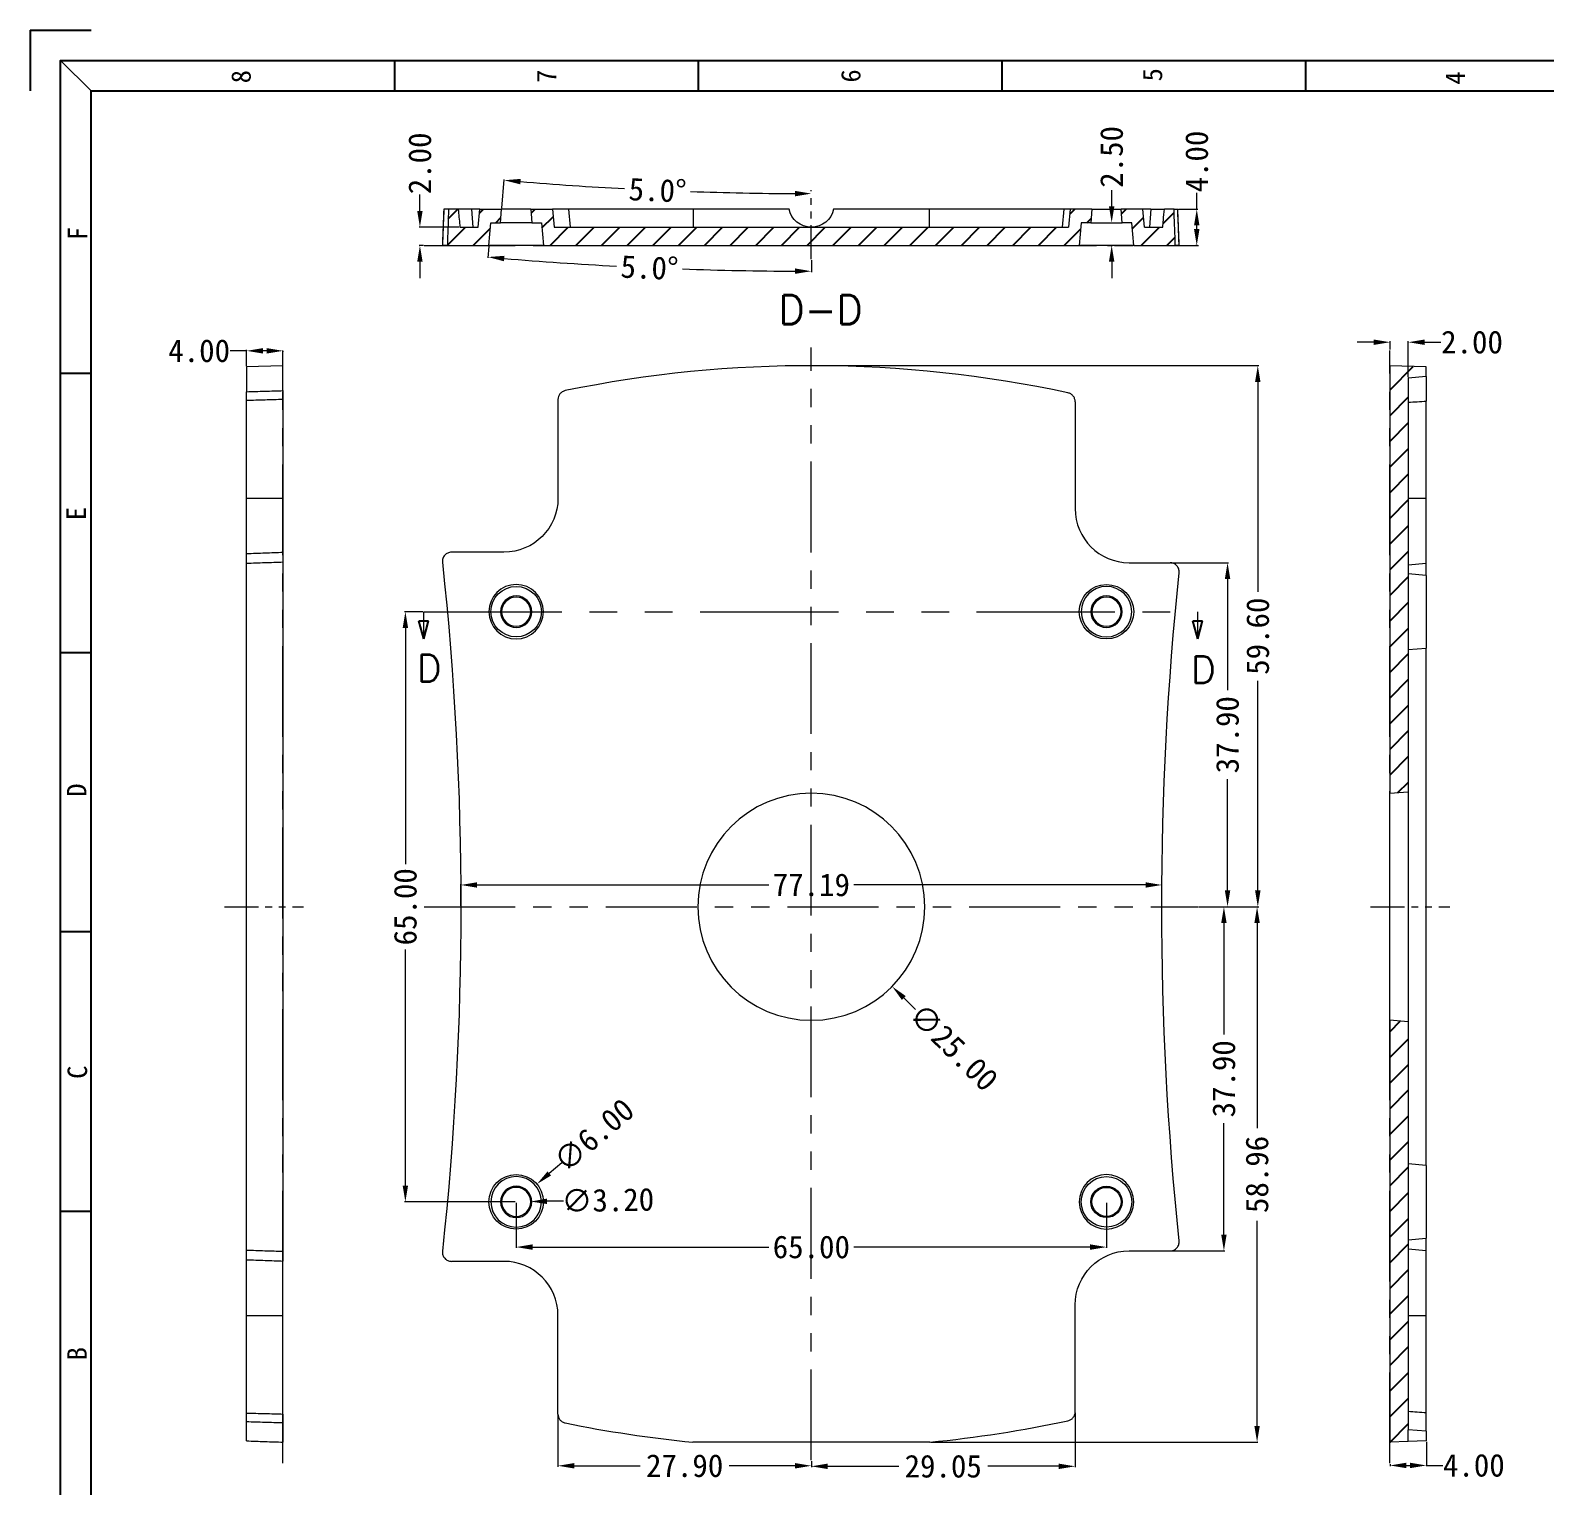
# Model space of a CAD drawing. Extents: x -40 to 272, y -118 to 614.
# Drawn here: x -39.8 to 127, y -8.2 to 152.1 of the extents above; entities that cross this region are included whole.
import ezdxf
from ezdxf.enums import TextEntityAlignment as Align

# ---------------------------------------------------------------- set-up
doc = ezdxf.new("R2010")
doc.units = 0
doc.header["$MEASUREMENT"] = 0
doc.linetypes.add('PHANTOM', pattern=[2.5, 1.25, -0.25, 0.25, -0.25, 0.25, -0.25])
for name, color, linetype in [('30', 7, 'Continuous'), ('50', 7, 'Continuous'), ('TOP', 7, 'Continuous')]:
    doc.layers.add(name, color=color, linetype=linetype)
doc.layers.add('moldbase', color=7, linetype='Continuous', lineweight=20)
doc.styles.add('blockfont', font='simplex.shx', dxfattribs={"bigfont": 'bigfont'})
doc.styles.add('宋体', font='SimSun.ttf', dxfattribs={"width": 0.7})
doc.dimstyles.new('3', dxfattribs={"dimtxt": 2.5, "dimasz": 1.8, "dimexe": 0.1, "dimexo": 0.1, "dimgap": 0.1, "dimtad": 0, "dimzin": 0, "dimdsep": 46, "dimtxsty": 'Standard', "dimcen": 0, "dimclrd": 4, "dimclre": 4, "dimclrt": 3, "dimadec": 1, "dimazin": 0, "dimtfac": 1, "dimtofl": 0, "dimtmove": 0, "dimatfit": 3, "dimfxl": 0.18, "dimtolj": 1, "dimtzin": 0, "dimlwd": 9, "dimlwe": 9, "dimarcsym": 0})

# ---------------------------------------------------------------- blocks, each defined once
blk = doc.blocks.new('HATCH5')
at = {"color": 200, "linetype": 'Continuous'}
for p, q in [((199.67, 248), (202.23, 250.56)), ((199.67, 245.17), (201.67, 247.17)), ((199.67, 242.34), (201.67, 244.34)), ((199.67, 239.51), (201.67, 241.51)), ((199.67, 236.69), (201.67, 238.69)), ((199.67, 233.86), (201.67, 235.86)), ((199.67, 231.03), (201.67, 233.03)), ((199.67, 228.21), (201.67, 230.2)), ((199.67, 225.38), (201.67, 227.38)), ((199.67, 222.55), (201.67, 224.55)), ((199.67, 219.73), (201.67, 221.72)), ((199.67, 216.9), (201.67, 218.9)), ((199.67, 214.07), (201.67, 216.07)), ((199.67, 211.24), (201.67, 213.24)), ((199.67, 208.42), (201.67, 210.42)), ((199.67, 205.59), (201.67, 207.59)), ((200.53, 203.63), (201.67, 204.76)), ((199.67, 177.32), (200.8, 178.45)), ((199.67, 174.49), (201.67, 176.49)), ((199.67, 171.67), (201.67, 173.66)), ((199.67, 168.84), (201.67, 170.84)), ((199.67, 166.01), (201.67, 168.01)), ((199.67, 163.19), (201.67, 165.18)), ((199.67, 160.36), (201.67, 162.36)), ((199.67, 157.53), (201.67, 159.53)), ((199.67, 154.7), (201.67, 156.7)), ((199.67, 151.88), (201.67, 153.88)), ((199.67, 149.05), (201.67, 151.05)), ((199.67, 146.22), (201.67, 148.22)), ((199.67, 143.4), (201.67, 145.39)), ((199.67, 140.57), (201.67, 142.57)), ((199.67, 137.74), (201.67, 139.74)), ((199.67, 134.92), (201.67, 136.91)), ((199.67, 132.09), (201.67, 134.09))]:
    blk.add_line(p, q, dxfattribs=at)
blk = doc.blocks.new('HATCH7')
at = {"color": 200, "linetype": 'Continuous'}
for p, q in [((90.39, 283.15), (91.46, 284.22)), ((93.83, 283.75), (94.29, 284.22)), ((99.51, 283.77), (99.95, 284.22)), ((158.82, 283.66), (159.38, 284.22)), ((164.52, 283.69), (165.04, 284.22)), ((169.1, 282.62), (170.32, 283.84)), ((90.29, 280.22), (92.29, 282.22)), ((93.12, 280.22), (95.04, 282.13)), ((95.62, 282.72), (96.19, 283.28)), ((100.7, 282.14), (101.94, 283.38)), ((101.61, 280.22), (103.61, 282.22)), ((104.44, 280.22), (106.44, 282.22)), ((107.27, 280.22), (109.27, 282.22)), ((110.1, 280.22), (112.1, 282.22)), ((112.93, 280.22), (114.93, 282.22)), ((115.76, 280.22), (117.76, 282.22)), ((118.59, 280.22), (120.59, 282.22)), ((121.42, 280.22), (123.42, 282.22)), ((124.25, 280.22), (126.25, 282.22)), ((127.08, 280.22), (129.08, 282.22)), ((129.91, 280.22), (131.91, 282.22)), ((132.74, 280.22), (134.74, 282.22)), ((135.57, 280.22), (137.57, 282.22)), ((138.4, 280.22), (140.4, 282.22)), ((141.23, 280.22), (143.23, 282.22)), ((144.06, 280.22), (146.06, 282.22)), ((146.89, 280.22), (148.89, 282.22)), ((149.72, 280.22), (151.72, 282.22)), ((152.55, 280.22), (154.55, 282.22)), ((155.38, 280.22), (157.38, 282.22)), ((158.21, 280.22), (160.03, 282.04)), ((160.71, 282.72), (161.18, 283.19)), ((165.71, 282.06), (166.95, 283.3)), ((166.7, 280.22), (168.7, 282.22)), ((169.53, 280.22), (170.42, 281.11))]:
    blk.add_line(p, q, dxfattribs=at)
blk = doc.blocks.new('ASSORTED_DRAFT7')
at = {"color": 13}
for p, q in [((172.92, 220.55, 172.92), (172.39, 222.55)), ((172.39, 222.55), (173.46, 222.55)), ((172.92, 220.55, 172.92), (173.46, 222.55))]:
    blk.add_line(p, q, dxfattribs=at)
blk = doc.blocks.new('ASSORTED_DRAFT8')
at = {"color": 13}
for p, q in [((87.69, 220.55, 87.69), (87.16, 222.55)), ((87.16, 222.55), (88.23, 222.55)), ((87.69, 220.55, 87.69), (88.23, 222.55))]:
    blk.add_line(p, q, dxfattribs=at)
blk = doc.blocks.new('7')
at = {"color": 8}
for q in [(2015.95, 533.19), (2005.95, 523.19)]:
    blk.add_line((2005.95, 533.19), q, dxfattribs=at)
for p, q in [((2065.95, 528.19), (2065.95, 523.19)), ((2115.95, 528.19), (2115.95, 523.19)), ((2165.95, 528.19), (2165.95, 523.19)), ((2215.95, 528.19), (2215.95, 523.19)), ((2010.95, 476.69), (2015.95, 476.69)), ((2010.95, 430.69), (2015.95, 430.69)), ((2015.95, 384.69), (2010.95, 384.69)), ((2010.95, 338.69), (2015.95, 338.69))]:
    blk.add_line(p, q)
for points in [[(2420.95, 241.19), (2010.95, 241.19), (2010.95, 528.19), (2420.95, 528.19)], [(2415.95, 246.19), (2015.95, 246.19), (2015.95, 523.19), (2415.95, 523.19)]]:
    blk.add_lwpolyline(points, close=True)
at = {"layer": 'moldbase'}
blk.add_line((2015.95, 523.19), (2010.95, 528.19), dxfattribs=at)
at = {"style": '宋体'}
for s, p in [('8', (2040.68, 525.55)), ('7', (2090.98, 525.61)), ('6', (2141.1, 525.67)), ('5', (2190.78, 525.86)), ('4', (2240.62, 525.31)), ('F', (2013.73, 499.72)), ('E', (2013.51, 453.59)), ('D', (2013.59, 408.03)), ('C', (2013.7, 361.55)), ('B', (2013.65, 315.18))]:
    blk.add_text(s, height=3.2, rotation=90, dxfattribs=at).set_placement(p, align=Align.MIDDLE)
blk = doc.blocks.new('*D50')
at = {"color": 4, "linetype": 'Continuous', "lineweight": 9}
for p, q in [((13.72, 22.93), (13.72, 17.95)), ((78.72, 22.93), (78.72, 17.95)), ((15.52, 18.05), (41.54, 18.05)), ((76.92, 18.05), (50.9, 18.05))]:
    blk.add_line(p, q, dxfattribs=at)
for points in [[(15.52, 18.35), (15.52, 17.75), (13.72, 18.05)], [(76.92, 18.35), (76.92, 17.75), (78.72, 18.05)]]:
    blk.add_solid(points, dxfattribs=at)
at = {"layer": 'Defpoints', "color": 0, "linetype": 'Continuous', "lineweight": 9}
for p in [(13.72, 23.03), (78.72, 23.03), (78.72, 18.05)]:
    blk.add_point(p, dxfattribs=at)
at = {"color": 3, "linetype": 'Continuous', "lineweight": 9, "insert": (46.22, 18.05), "char_height": 2.5, "attachment_point": 5}
blk.add_mtext('\\A1;65.00', dxfattribs=at)
blk = doc.blocks.new('*D51')
at = {"color": 4, "linetype": 'Continuous', "lineweight": 9}
for p, q in [((7.62, 55.63), (7.62, 58.03)), ((9.42, 57.93), (41.54, 57.93)), ((83.02, 57.93), (50.9, 57.93)), ((84.82, 55.63), (84.82, 58.03))]:
    blk.add_line(p, q, dxfattribs=at)
for points in [[(9.42, 58.23), (9.42, 57.63), (7.62, 57.93)], [(83.02, 58.23), (83.02, 57.63), (84.82, 57.93)]]:
    blk.add_solid(points, dxfattribs=at)
at = {"layer": 'Defpoints', "color": 0, "linetype": 'Continuous', "lineweight": 9}
for p in [(84.82, 57.93), (7.62, 55.53), (84.82, 55.53)]:
    blk.add_point(p, dxfattribs=at)
at = {"color": 3, "linetype": 'Continuous', "lineweight": 9, "insert": (46.22, 57.93), "char_height": 2.5, "attachment_point": 5}
blk.add_mtext('\\A1;77.19', dxfattribs=at)
blk = doc.blocks.new('*D52')
at = {"color": 4, "linetype": 'Continuous', "lineweight": 9}
for p, q in [((3.44, 88.03), (1.42, 88.03)), ((1.52, 86.23), (1.52, 60.21)), ((1.52, 24.83), (1.52, 50.84)), ((13.62, 23.03), (1.42, 23.03))]:
    blk.add_line(p, q, dxfattribs=at)
for points in [[(1.22, 86.23), (1.82, 86.23), (1.52, 88.03)], [(1.22, 24.83), (1.82, 24.83), (1.52, 23.03)]]:
    blk.add_solid(points, dxfattribs=at)
at = {"layer": 'Defpoints', "color": 0, "linetype": 'Continuous', "lineweight": 9}
for p in [(3.54, 88.03), (1.52, 23.03), (13.72, 23.03)]:
    blk.add_point(p, dxfattribs=at)
at = {"color": 3, "linetype": 'Continuous', "lineweight": 9, "insert": (1.52, 55.53), "char_height": 2.5, "attachment_point": 5, "rotation": 90}
blk.add_mtext('\\A1;65.00', dxfattribs=at)
blk = doc.blocks.new('*D53')
at = {"color": 4, "linetype": 'Continuous', "lineweight": 9}
for p, q in [((46.32, 115.13), (95.48, 115.13)), ((95.38, 113.33), (95.38, 90.22)), ((95.38, 57.33), (95.38, 80.43)), ((88.93, 55.53), (95.48, 55.53))]:
    blk.add_line(p, q, dxfattribs=at)
for points in [[(95.08, 113.33), (95.68, 113.33), (95.38, 115.13)], [(95.08, 57.33), (95.68, 57.33), (95.38, 55.53)]]:
    blk.add_solid(points, dxfattribs=at)
at = {"layer": 'Defpoints', "color": 0, "linetype": 'Continuous', "lineweight": 9}
for p in [(46.22, 115.13), (88.83, 55.53), (95.38, 55.53)]:
    blk.add_point(p, dxfattribs=at)
at = {"color": 3, "linetype": 'Continuous', "lineweight": 9, "insert": (95.38, 85.33), "char_height": 2.5, "attachment_point": 5, "rotation": 90}
blk.add_mtext('\\A1;59.60', dxfattribs=at)
blk = doc.blocks.new('*D54')
at = {"color": 4, "linetype": 'Continuous', "lineweight": 9}
for p, q in [((88.93, 55.53), (95.4, 55.53)), ((95.3, 53.73), (95.3, 31.15)), ((95.3, -1.64), (95.3, 20.95)), ((59.37, -3.44), (95.4, -3.44))]:
    blk.add_line(p, q, dxfattribs=at)
for points in [[(95, 53.73), (95.6, 53.73), (95.3, 55.53)], [(95, -1.64), (95.6, -1.64), (95.3, -3.44)]]:
    blk.add_solid(points, dxfattribs=at)
at = {"layer": 'Defpoints', "color": 0, "linetype": 'Continuous', "lineweight": 9}
for p in [(88.83, 55.53), (59.27, -3.44), (95.3, -3.44)]:
    blk.add_point(p, dxfattribs=at)
at = {"color": 3, "linetype": 'Continuous', "lineweight": 9, "insert": (95.3, 26.05), "char_height": 2.5, "attachment_point": 5, "rotation": 90}
blk.add_mtext('\\A1;58.96', dxfattribs=at)
blk = doc.blocks.new('*D55')
at = {"color": 4, "linetype": 'Continuous', "lineweight": 9}
for p, q in [((18.32, -0.44), (18.32, -6.14)), ((20.12, -6.04), (27.38, -6.04)), ((44.42, -6.04), (37.16, -6.04)), ((46.22, -5.54), (46.22, -6.14))]:
    blk.add_line(p, q, dxfattribs=at)
for points in [[(20.12, -5.74), (20.12, -6.34), (18.32, -6.04)], [(44.42, -5.74), (44.42, -6.34), (46.22, -6.04)]]:
    blk.add_solid(points, dxfattribs=at)
at = {"layer": 'Defpoints', "color": 0, "linetype": 'Continuous', "lineweight": 9}
for p in [(18.32, -0.34), (46.22, -5.44), (46.22, -6.04)]:
    blk.add_point(p, dxfattribs=at)
at = {"color": 3, "linetype": 'Continuous', "lineweight": 9, "insert": (32.27, -6.04), "char_height": 2.5, "attachment_point": 5}
blk.add_mtext('\\A1;27.90', dxfattribs=at)
blk = doc.blocks.new('*D56')
at = {"color": 4, "linetype": 'Continuous', "lineweight": 9}
for p, q in [((75.27, -0.2), (75.27, -6.2)), ((46.22, -5.54), (46.22, -6.2)), ((48.02, -6.1), (55.85, -6.1)), ((73.47, -6.1), (65.64, -6.1))]:
    blk.add_line(p, q, dxfattribs=at)
for points in [[(48.02, -5.8), (48.02, -6.4), (46.22, -6.1)], [(73.47, -5.8), (73.47, -6.4), (75.27, -6.1)]]:
    blk.add_solid(points, dxfattribs=at)
at = {"layer": 'Defpoints', "color": 0, "linetype": 'Continuous', "lineweight": 9}
for p in [(75.27, -0.1), (46.22, -5.44), (75.27, -6.1)]:
    blk.add_point(p, dxfattribs=at)
at = {"color": 3, "linetype": 'Continuous', "lineweight": 9, "insert": (60.74, -6.1), "char_height": 2.5, "attachment_point": 5}
blk.add_mtext('\\A1;29.05', dxfattribs=at)
blk = doc.blocks.new('*D57')
at = {"color": 4, "linetype": 'Continuous', "lineweight": 9}
blk.add_line((57.68, 44.22), (56.4, 45.49), dxfattribs=at)
blk.add_solid([(56.61, 45.7), (56.19, 45.27), (55.12, 46.75)], dxfattribs=at)
at = {"layer": 'Defpoints', "color": 0, "linetype": 'Continuous', "lineweight": 9}
for p in [(37.32, 64.3), (55.12, 46.75)]:
    blk.add_point(p, dxfattribs=at)
at = {"color": 3, "linetype": 'Continuous', "lineweight": 9, "insert": (61.91, 40.06), "char_height": 2.5, "attachment_point": 5, "rotation": 315.4076}
blk.add_mtext('\\A1;∅25.00', dxfattribs=at)
blk = doc.blocks.new('*D58')
at = {"color": 4, "linetype": 'Continuous', "lineweight": 9}
for p, q in [((88.93, 55.53), (91.75, 55.53)), ((91.65, 53.73), (91.65, 41.47)), ((91.65, 19.43), (91.65, 31.69)), ((85.82, 17.63), (91.75, 17.63))]:
    blk.add_line(p, q, dxfattribs=at)
for points in [[(91.35, 53.73), (91.95, 53.73), (91.65, 55.53)], [(91.35, 19.43), (91.95, 19.43), (91.65, 17.63)]]:
    blk.add_solid(points, dxfattribs=at)
at = {"layer": 'Defpoints', "color": 0, "linetype": 'Continuous', "lineweight": 9}
for p in [(88.83, 55.53), (85.72, 17.63), (91.65, 17.63)]:
    blk.add_point(p, dxfattribs=at)
at = {"color": 3, "linetype": 'Continuous', "lineweight": 9, "insert": (91.65, 36.58), "char_height": 2.5, "attachment_point": 5, "rotation": 90}
blk.add_mtext('\\A1;37.90', dxfattribs=at)
blk = doc.blocks.new('*D59')
at = {"color": 4, "linetype": 'Continuous', "lineweight": 9}
for p, q in [((85.82, 93.43), (92.15, 93.43)), ((92.05, 91.63), (92.05, 79.37)), ((92.05, 57.33), (92.05, 69.59)), ((88.93, 55.53), (92.15, 55.53))]:
    blk.add_line(p, q, dxfattribs=at)
for points in [[(91.75, 91.63), (92.35, 91.63), (92.05, 93.43)], [(91.75, 57.33), (92.35, 57.33), (92.05, 55.53)]]:
    blk.add_solid(points, dxfattribs=at)
at = {"layer": 'Defpoints', "color": 0, "linetype": 'Continuous', "lineweight": 9}
for p in [(85.72, 93.43), (92.05, 93.43), (88.83, 55.53)]:
    blk.add_point(p, dxfattribs=at)
at = {"color": 3, "linetype": 'Continuous', "lineweight": 9, "insert": (92.05, 74.48), "char_height": 2.5, "attachment_point": 5, "rotation": 90}
blk.add_mtext('\\A1;37.90', dxfattribs=at)
blk = doc.blocks.new('*D60')
at = {"color": 4, "linetype": 'Continuous', "lineweight": 9}
blk.add_line((18.73, 27.32), (17.36, 26.15), dxfattribs=at)
blk.add_solid([(17.17, 26.38), (17.56, 25.93), (16, 24.98)], dxfattribs=at)
at = {"layer": 'Defpoints', "color": 0, "linetype": 'Continuous', "lineweight": 9}
for p in [(16, 24.98), (11.44, 21.08)]:
    blk.add_point(p, dxfattribs=at)
at = {"color": 3, "linetype": 'Continuous', "lineweight": 9, "insert": (22.28, 30.37), "char_height": 2.5, "attachment_point": 5, "rotation": 40.6165}
blk.add_mtext('\\A1;∅6.00', dxfattribs=at)
blk = doc.blocks.new('*D61')
at = {"color": 4, "linetype": 'Continuous', "lineweight": 9}
blk.add_line((18.92, 23.12), (17.12, 23.09), dxfattribs=at)
blk.add_solid([(17.11, 23.39), (17.12, 22.79), (15.32, 23.06)], dxfattribs=at)
at = {"layer": 'Defpoints', "color": 0, "linetype": 'Continuous', "lineweight": 9}
for p in [(12.12, 23), (15.32, 23.06)]:
    blk.add_point(p, dxfattribs=at)
at = {"color": 3, "linetype": 'Continuous', "lineweight": 9, "insert": (23.81, 23.21), "char_height": 2.5, "attachment_point": 5, "rotation": 1.0581}
blk.add_mtext('\\A1;∅3.20', dxfattribs=at)
blk = doc.blocks.new('*D71')
at = {"color": 4, "linetype": 'Continuous', "lineweight": 9}
for p, q in [((-15.96, 116.76), (-17.76, 116.76)), ((-15.96, 115.09), (-15.96, 116.86)), ((-13.76, 116.76), (-14.16, 116.76)), ((-11.96, 116.71), (-11.96, 116.66))]:
    blk.add_line(p, q, dxfattribs=at)
for points in [[(-14.16, 117.06), (-14.16, 116.46), (-15.96, 116.76)], [(-13.76, 117.06), (-13.76, 116.46), (-11.96, 116.76)]]:
    blk.add_solid(points, dxfattribs=at)
at = {"layer": 'Defpoints', "color": 0, "linetype": 'Continuous', "lineweight": 9}
for p in [(-15.96, 116.76), (-11.96, 116.81), (-15.96, 114.99)]:
    blk.add_point(p, dxfattribs=at)
at = {"color": 3, "linetype": 'Continuous', "lineweight": 9, "insert": (-21.19, 116.76), "char_height": 2.5, "attachment_point": 5}
blk.add_mtext('\\A1;4.00', dxfattribs=at)
blk = doc.blocks.new('*D75')
at = {"color": 4, "linetype": 'Continuous', "lineweight": 9}
for p, q in [((3.12, 132.17), (3.12, 133.97)), ((7.42, 130.37), (3.02, 130.37)), ((3.5, 128.37), (3.02, 128.37)), ((3.12, 126.57), (3.12, 124.77))]:
    blk.add_line(p, q, dxfattribs=at)
for points in [[(2.82, 132.17), (3.42, 132.17), (3.12, 130.37)], [(2.82, 126.57), (3.42, 126.57), (3.12, 128.37)]]:
    blk.add_solid(points, dxfattribs=at)
at = {"layer": 'Defpoints', "color": 0, "linetype": 'Continuous', "lineweight": 9}
for p in [(3.12, 130.37), (7.52, 130.37), (3.6, 128.37)]:
    blk.add_point(p, dxfattribs=at)
at = {"color": 3, "linetype": 'Continuous', "lineweight": 9, "insert": (3.12, 137.41), "char_height": 2.5, "attachment_point": 5, "rotation": 90}
blk.add_mtext('\\A1;2.00', dxfattribs=at)
blk = doc.blocks.new('*D76')
at = {"color": 4, "linetype": 'Continuous', "lineweight": 9}
for p, q in [((79.29, 132.67), (79.29, 134.47)), ((78.82, 130.87), (79.39, 130.87)), ((78.82, 128.37), (79.39, 128.37)), ((79.29, 126.57), (79.29, 124.77))]:
    blk.add_line(p, q, dxfattribs=at)
for points in [[(78.99, 132.67), (79.59, 132.67), (79.29, 130.87)], [(78.99, 126.57), (79.59, 126.57), (79.29, 128.37)]]:
    blk.add_solid(points, dxfattribs=at)
at = {"layer": 'Defpoints', "color": 0, "linetype": 'Continuous', "lineweight": 9}
for p in [(78.72, 130.87), (79.29, 130.87), (78.72, 128.37)]:
    blk.add_point(p, dxfattribs=at)
at = {"color": 3, "linetype": 'Continuous', "lineweight": 9, "insert": (79.29, 138.12), "char_height": 2.5, "attachment_point": 5, "rotation": 90}
blk.add_mtext('\\A1;2.50', dxfattribs=at)
blk = doc.blocks.new('*D77')
at = {"color": 4, "linetype": 'Continuous', "lineweight": 9}
for p, q in [((88.66, 132.37), (88.66, 134.17)), ((86.66, 132.37), (88.76, 132.37)), ((88.66, 130.17), (88.66, 130.57)), ((88.73, 128.37), (88.56, 128.37))]:
    blk.add_line(p, q, dxfattribs=at)
for points in [[(88.36, 130.57), (88.96, 130.57), (88.66, 132.37)], [(88.36, 130.17), (88.96, 130.17), (88.66, 128.37)]]:
    blk.add_solid(points, dxfattribs=at)
at = {"layer": 'Defpoints', "color": 0, "linetype": 'Continuous', "lineweight": 9}
for p in [(86.56, 132.37), (88.66, 132.37), (88.83, 128.37)]:
    blk.add_point(p, dxfattribs=at)
at = {"color": 3, "linetype": 'Continuous', "lineweight": 9, "insert": (88.66, 137.61), "char_height": 2.5, "attachment_point": 5, "rotation": 90}
blk.add_mtext('\\A1;4.00', dxfattribs=at)
blk = doc.blocks.new('*D78')
at = {"color": 4, "linetype": 'Continuous', "lineweight": 9}
for p, q in [((10.71, 128.27), (10.6, 126.99)), ((46.22, 126.74), (46.22, 125.43))]:
    blk.add_line(p, q, dxfattribs=at)
for start, end in [(265.2524, 266.9894), (268.0106, 269.7476)]:
    blk.add_arc((46.22, 534.14), 408.61, start, end, dxfattribs=at)
for points in [[(12.37, 126.63), (12.43, 127.23), (10.61, 127.09)], [(44.42, 125.84), (44.42, 125.24), (46.22, 125.53)]]:
    blk.add_solid(points, dxfattribs=at)
at = {"layer": 'Defpoints', "color": 0, "linetype": 'Continuous', "lineweight": 9}
for p in [(46.22, 134.45), (10.94, 130.87), (10.72, 128.37), (46.22, 126.84), (22.46, 126.22)]:
    blk.add_point(p, dxfattribs=at)
at = {"color": 3, "linetype": 'Continuous', "lineweight": 9, "insert": (28.4, 125.92), "char_height": 2.5, "attachment_point": 5, "rotation": 357.5}
blk.add_mtext('\\A1;5.0°', dxfattribs=at)
blk = doc.blocks.new('*D79')
at = {"color": 4, "linetype": 'Continuous', "lineweight": 9}
blk.add_line((12.13, 132.47), (12.41, 135.65), dxfattribs=at)
for start, end in [(265.2658, 266.9623), (268.0377, 269.7342)]:
    blk.add_arc((46.22, 522.14), 388.06, start, end, dxfattribs=at)
for points in [[(14.17, 135.1), (14.22, 135.7), (12.4, 135.55)], [(44.42, 134.38), (44.42, 133.78), (46.22, 134.08)]]:
    blk.add_solid(points, dxfattribs=at)
at = {"layer": 'Defpoints', "color": 0, "linetype": 'Continuous', "lineweight": 9}
for p in [(23.66, 134.73), (46.22, 134.45), (12.12, 132.37), (11.99, 130.87), (46.22, 126.84)]:
    blk.add_point(p, dxfattribs=at)
at = {"color": 3, "linetype": 'Continuous', "lineweight": 9, "insert": (29.29, 134.45), "char_height": 2.5, "attachment_point": 5, "rotation": 357.5}
blk.add_mtext('\\A1;5.0°', dxfattribs=at)
blk = doc.blocks.new('*D80')
at = {"color": 4, "linetype": 'Continuous', "lineweight": 9}
for p, q in [((108.14, 117.71), (106.34, 117.71)), ((109.94, 116.91), (109.94, 117.81)), ((111.94, 113.85), (111.94, 117.81)), ((113.74, 117.71), (115.54, 117.71))]:
    blk.add_line(p, q, dxfattribs=at)
for points in [[(108.14, 118.01), (108.14, 117.41), (109.94, 117.71)], [(113.74, 118.01), (113.74, 117.41), (111.94, 117.71)]]:
    blk.add_solid(points, dxfattribs=at)
at = {"layer": 'Defpoints', "color": 0, "linetype": 'Continuous', "lineweight": 9}
for p in [(109.94, 116.81), (111.94, 117.71), (111.94, 113.75)]:
    blk.add_point(p, dxfattribs=at)
at = {"color": 3, "linetype": 'Continuous', "lineweight": 9, "insert": (118.97, 117.71), "char_height": 2.5, "attachment_point": 5}
blk.add_mtext('\\A1;2.00', dxfattribs=at)
blk = doc.blocks.new('*D81')
at = {"color": 4, "linetype": 'Continuous', "lineweight": 9}
for p, q in [((113.94, -3.4), (113.94, -6.1)), ((109.94, -5.85), (109.94, -6.1)), ((111.74, -6), (112.14, -6)), ((113.94, -6), (115.74, -6))]:
    blk.add_line(p, q, dxfattribs=at)
for points in [[(111.74, -5.7), (111.74, -6.3), (109.94, -6)], [(112.14, -5.7), (112.14, -6.3), (113.94, -6)]]:
    blk.add_solid(points, dxfattribs=at)
at = {"layer": 'Defpoints', "color": 0, "linetype": 'Continuous', "lineweight": 9}
for p in [(113.94, -3.3), (109.94, -5.75), (113.94, -6)]:
    blk.add_point(p, dxfattribs=at)
at = {"color": 3, "linetype": 'Continuous', "lineweight": 9, "insert": (119.17, -6), "char_height": 2.5, "attachment_point": 5}
blk.add_mtext('\\A1;4.00', dxfattribs=at)

msp = doc.modelspace()

# ---------------------------------------------------------------- linework, layer by layer
at = {"layer": '30', "color": 1, "linetype": 'PHANTOM', "lineweight": 9, "ltscale": 3}
for p, q in [((46.219, 126.842), (46.219, 134.446)), ((-18.413, 55.528), (-9.685, 55.528)), ((107.801, 55.528), (116.53, 55.528))]:
    msp.add_line(p, q, dxfattribs=at)
at = {"layer": '30', "color": 7, "linetype": 'Continuous', "lineweight": 9}
for p, q in [((6.28, 132.374), (5.755, 132.374)), ((7.345, 132.374), (6.28, 132.374)), ((8.822, 132.374), (7.345, 132.374)), ((8.997, 130.374), (8.822, 132.374)), ((9.719, 132.374), (8.822, 132.374)), ((9.544, 130.374), (9.719, 132.374)), ((9.719, 132.374), (12.119, 132.374)), ((11.988, 130.874), (12.119, 132.374)), ((15.319, 132.374), (12.119, 132.374)), ((15.319, 132.374), (15.45, 130.874)), ((15.319, 132.374), (17.719, 132.374)), ((17.719, 132.374), (17.894, 130.374)), ((19.519, 132.374), (17.719, 132.374)), ((19.694, 130.374), (19.519, 132.374)), ((33.23, 132.374), (19.519, 132.374)), ((43.77, 132.374), (33.23, 132.374)), ((59.208, 132.374), (48.669, 132.374)), ((74.069, 132.374), (59.208, 132.374)), ((73.894, 130.374), (74.069, 132.374)), ((74.719, 132.374), (74.069, 132.374)), ((74.719, 132.374), (74.544, 130.374)), ((77.119, 132.374), (74.719, 132.374)), ((77.119, 132.374), (76.988, 130.874)), ((77.119, 132.374), (80.319, 132.374)), ((80.45, 130.874), (80.319, 132.374)), ((82.719, 132.374), (80.319, 132.374)), ((82.894, 130.374), (82.719, 132.374)), ((83.616, 132.374), (82.719, 132.374)), ((83.616, 132.374), (83.441, 130.374)), ((83.616, 132.374), (85.094, 132.374)), ((86.158, 132.374), (85.094, 132.374)), ((86.158, 132.374), (86.563, 132.374)), ((7.52, 130.374), (9.544, 130.374)), ((10.719, 128.374), (10.938, 130.874)), ((10.938, 130.874), (11.988, 130.874)), ((15.45, 130.874), (11.988, 130.874)), ((15.45, 130.874), (16.5, 130.874)), ((16.5, 130.874), (16.719, 128.374)), ((17.894, 130.374), (74.544, 130.374)), ((75.938, 130.874), (75.719, 128.374)), ((76.988, 130.874), (75.938, 130.874)), ((76.988, 130.874), (80.45, 130.874)), ((81.5, 130.874), (80.45, 130.874)), ((81.719, 128.374), (81.5, 130.874)), ((82.894, 130.374), (84.918, 130.374)), ((6.14, 128.374), (5.6, 128.374)), ((6.14, 128.374), (10.719, 128.374)), ((16.719, 128.374), (10.719, 128.374)), ((16.719, 128.374), (75.719, 128.374)), ((81.719, 128.374), (75.719, 128.374)), ((81.719, 128.374), (86.299, 128.374)), ((86.718, 128.374), (86.299, 128.374)), ((-11.958, 115.125), (-15.958, 114.985)), ((-11.958, 112.377), (-11.958, 115.125)), ((113.937, 114.985), (109.937, 115.125)), ((109.937, 115.125), (109.937, 68.028)), ((-15.958, 114.985), (-15.958, 112.263)), ((113.937, 113.925), (111.937, 113.75)), ((111.937, 113.75), (111.937, 68.203)), ((113.937, 113.925), (113.937, 114.985)), ((113.937, 113.925), (113.937, 111.234)), ((-15.958, 100.528), (-15.958, 111.284)), ((-11.958, 111.398), (-11.958, 100.528)), ((18.319, 111.398), (18.319, 100.528)), ((75.269, 111.157), (75.269, 99.378)), ((113.937, 100.528), (113.937, 111.234)), ((-15.958, 100.528), (-11.958, 100.528)), ((-15.958, 94.438), (-15.958, 100.528)), ((-11.958, 100.528), (-11.958, 94.578)), ((111.937, 100.528), (113.937, 100.528)), ((113.937, 93.378), (113.937, 100.528)), ((-11.958, 93.472), (-11.958, 17.584)), ((12.369, 94.578), (6.593, 94.578)), ((81.219, 93.428), (85.724, 93.428)), ((-15.958, 17.723), (-15.958, 93.333)), ((111.937, 93.203), (113.937, 93.378)), ((113.937, 92.028), (111.937, 92.203)), ((113.937, 92.027), (113.937, 93.378)), ((113.937, 92.028), (113.937, 88.028)), ((113.937, 88.028), (113.937, 84.028)), ((111.937, 83.853), (113.937, 84.028)), ((113.937, 27.029), (113.937, 84.027)), ((109.937, 68.028), (111.937, 68.203)), ((109.937, 43.028), (109.937, 68.028)), ((111.937, 68.203), (111.937, 42.853)), ((109.937, 43.028), (109.937, -3.437)), ((111.937, 42.853), (109.937, 43.028)), ((111.937, 42.853), (111.937, -2.062)), ((113.937, 27.028), (111.937, 27.203)), ((113.937, 27.028), (113.937, 19.028)), ((111.937, 18.853), (113.937, 19.028)), ((113.937, 17.678), (113.937, 19.029)), ((81.219, 17.628), (85.724, 17.628)), ((111.937, 17.853), (113.937, 17.678)), ((113.937, 10.528), (113.937, 17.678)), ((-15.958, 10.528), (-15.958, 16.618)), ((-11.958, 10.528), (-11.958, 16.478)), ((12.369, 16.478), (6.593, 16.478)), ((75.269, -0.101), (75.269, 11.678)), ((-15.958, 10.528), (-11.958, 10.528)), ((-15.958, -0.228), (-15.958, 10.528)), ((-11.958, -0.342), (-11.958, 10.528)), ((18.319, -0.342), (18.319, 10.528)), ((111.937, 10.528), (113.937, 10.528)), ((113.937, -0.178), (113.937, 10.528)), ((-15.958, -3.297), (-15.958, -1.207)), ((-11.958, -1.321), (-11.958, -3.437)), ((113.937, -2.237), (113.937, -0.178)), ((111.937, -3.367), (111.937, -2.062)), ((113.937, -2.237), (111.937, -2.062)), ((113.937, -3.297), (111.937, -3.367)), ((113.937, -2.237), (113.937, -3.297)), ((59.267, -3.437), (33.172, -3.437)), ((111.937, -3.367), (109.937, -3.437))]:
    msp.add_line(p, q, dxfattribs=at)
at = {"layer": '30', "color": 1, "linetype": 'PHANTOM', "lineweight": 9, "ltscale": 8}
for p, q in [((3.604, 128.374), (88.835, 128.374)), ((-11.958, -5.753), (-11.958, 116.809)), ((46.219, -5.437), (46.219, 117.125)), ((109.937, -5.753), (109.937, 116.809)), ((3.604, 55.528), (88.835, 55.528))]:
    msp.add_line(p, q, dxfattribs=at)
at = {"layer": '30', "color": 1, "linetype": 'PHANTOM', "lineweight": 9, "ltscale": 12.175845}
msp.add_line((3.543, 88.028), (88.774, 88.028), dxfattribs=at)
at = {"layer": '30', "color": 1, "linetype": 'Continuous', "lineweight": 9}
for p, q in [((3.543, 85.028), (3.543, 88.028)), ((88.774, 85.028), (88.774, 88.028))]:
    msp.add_line(p, q, dxfattribs=at)
at = {"layer": '30', "color": 7, "linetype": 'Continuous', "lineweight": 9, "extrusion": (0, 0, -1)}
for centre, radius in [((-13.719, 88.028), 3), ((-13.719, 88.028), 1.731), ((-13.719, 88.028), 1.6), ((-46.219, 55.528), 12.5), ((-78.719, 23.028), 3)]:
    msp.add_circle(centre, radius, dxfattribs=at)
at = {"layer": '30', "color": 7, "linetype": 'Continuous', "lineweight": 9}
for centre, radius in [((13.719, 88.028), 2.781), ((78.719, 88.028), 3), ((13.719, 23.028), 3), ((78.719, 23.028), 2.781), ((78.719, 23.028), 1.731), ((78.719, 23.028), 1.6)]:
    msp.add_circle(centre, radius, dxfattribs=at)
at = {"layer": '30', "color": 7, "linetype": 'Continuous', "lineweight": 9, "extrusion": (2.75248e-16, 6.08817e-17, -1)}
for centre, radius in [((-78.719, 88.028), 2.781), ((-78.719, 88.028), 1.731), ((-78.719, 88.028), 1.6), ((-13.719, 23.028), 2.781), ((-13.719, 23.028), 1.731), ((-13.719, 23.028), 1.6)]:
    msp.add_circle(centre, radius, dxfattribs=at)
for start, end in [(270, 348.46304), (191.53696, 270)]:
    msp.add_arc((-46.219, 132.874), 2.5, start, end, dxfattribs=at)
at = {"layer": '30', "color": 7, "linetype": 'Continuous', "lineweight": 9}
for centre, radius, start, end in [((46.219, -19.872), 134.997, 77.91652, 101.58108), ((81.219, 99.378), 5.95, 180, 270), ((12.369, 10.528), 5.95, 0, 90), ((46.219, 130.928), 134.997, 258.41892, 264.45369), ((46.219, 130.928), 134.997, 275.54631, 282.08348)]:
    msp.add_arc(centre, radius, start, end, dxfattribs=at)
at = {"layer": '30', "color": 7, "linetype": 'Continuous', "lineweight": 9, "extrusion": (0, 0, -1)}
for centre, radius, start, end in [((-12.369, 100.528), 5.95, 180, 270), ((349.343, 55.528), 356.966, 173.8981, 186.1019), ((-441.782, 55.528), 356.966, 354.08319, 5.91681), ((-81.219, 11.678), 5.95, 0, 90)]:
    msp.add_arc(centre, radius, start, end, dxfattribs=at)
at = {"layer": '30', "color": 7, "linetype": 'Continuous', "lineweight": 9}
for points, degree in [([(5.745, 132.374), (5.589, 128.375)], 1), ([(33.239, 130.374), (33.236, 131.04), (33.233, 131.707), (33.23, 132.374)], 3), ([(59.208, 132.374), (59.205, 131.707), (59.203, 131.04), (59.2, 130.374)], 3), ([(86.728, 128.374), (86.573, 132.375)], 1), ([(111.937, 111.091), (112.604, 111.139), (113.27, 111.186), (113.937, 111.234)], 3), ([(111.937, -0.035), (112.604, -0.082), (113.27, -0.13), (113.937, -0.178)], 3)]:
    msp.add_open_spline(points, degree=degree, dxfattribs=at)
for points, knots in [([(5.755, 132.374), (5.729, 131.708), (5.703, 131.042), (5.678, 130.377), (5.677, 130.361), (5.676, 130.346), (5.676, 130.331), (5.65, 129.678), (5.625, 129.026), (5.6, 128.374)], [0, 0, 0, 0, 0.4993214, 0.4993214, 0.4993214, 0.5108134, 0.5108134, 0.5108134, 1, 1, 1, 1]), ([(6.28, 132.374), (6.239, 131.207), (6.198, 130.04), (6.157, 128.873), (6.151, 128.707), (6.145, 128.54), (6.14, 128.374)], [0, 0, 0, 0, 0.8751476, 0.8751476, 0.8751476, 1, 1, 1, 1]), ([(7.345, 132.374), (7.396, 131.787), (7.448, 131.199), (7.499, 130.612), (7.506, 130.533), (7.513, 130.453), (7.52, 130.374)], [0, 0, 0, 0, 0.8809271, 0.8809271, 0.8809271, 1, 1, 1, 1]), ([(84.918, 130.374), (84.941, 130.631), (84.963, 130.889), (84.986, 131.146), (85.022, 131.556), (85.058, 131.965), (85.094, 132.374)], [0, 0, 0, 0, 0.3863304, 0.3863304, 0.3863304, 1, 1, 1, 1]), ([(86.299, 128.374), (86.293, 128.541), (86.287, 128.709), (86.281, 128.876), (86.24, 130.042), (86.199, 131.208), (86.158, 132.374)], [0, 0, 0, 0, 0.1256451, 0.1256451, 0.1256451, 1, 1, 1, 1]), ([(86.718, 128.374), (86.692, 129.04), (86.666, 129.705), (86.641, 130.371), (86.615, 131.039), (86.589, 131.706), (86.563, 132.374)], [0, 0, 0, 0, 0.4993238, 0.4993238, 0.4993238, 1, 1, 1, 1]), ([(-15.958, 112.263), (-15.292, 112.282), (-14.626, 112.301), (-13.96, 112.32), (-13.952, 112.32), (-13.944, 112.32), (-13.935, 112.32), (-13.276, 112.339), (-12.617, 112.358), (-11.958, 112.377)], [0, 0, 0, 0, 0.4994898, 0.4994898, 0.4994898, 0.5057515, 0.5057515, 0.5057515, 1, 1, 1, 1]), ([(-15.958, 111.284), (-15.958, 111.396), (-15.958, 111.509), (-15.958, 111.615), (-15.958, 111.72), (-15.958, 111.821), (-15.958, 111.908), (-15.958, 111.995), (-15.958, 112.072), (-15.958, 112.131), (-15.958, 112.194), (-15.958, 112.239), (-15.958, 112.263)], [0, 0, 0, 0, 0.2462964, 0.2462964, 0.2462964, 0.4926014, 0.4926014, 0.4926014, 0.7387909, 0.7387909, 0.7387909, 1, 1, 1, 1]), ([(-11.958, 112.377), (-11.958, 112.354), (-11.958, 112.313), (-11.958, 112.255), (-11.958, 112.198), (-11.958, 112.123), (-11.958, 112.037), (-11.958, 111.951), (-11.958, 111.851), (-11.958, 111.747), (-11.958, 111.636), (-11.958, 111.516), (-11.958, 111.398)], [0, 0, 0, 0, 0.2464529, 0.2464529, 0.2464529, 0.4929144, 0.4929144, 0.4929144, 0.7392605, 0.7392605, 0.7392605, 1, 1, 1, 1]), ([(19.118, 112.377), (19.005, 112.354), (18.899, 112.312), (18.703, 112.193), (18.617, 112.118), (18.471, 111.94), (18.415, 111.841), (18.338, 111.624), (18.319, 111.513), (18.319, 111.398)], [0, 0, 0, 0, 0.25, 0.25, 0.5, 0.5, 0.75, 0.75, 1, 1, 1, 1]), ([(75.269, 111.157), (75.269, 111.271), (75.25, 111.382), (75.174, 111.598), (75.119, 111.696), (74.975, 111.874), (74.89, 111.949), (74.695, 112.068), (74.591, 112.11), (74.479, 112.134)], [0, 0, 0, 0, 0.25, 0.25, 0.5, 0.5, 0.75, 0.75, 1, 1, 1, 1]), ([(-11.958, 111.398), (-12.617, 111.379), (-13.276, 111.36), (-13.935, 111.341), (-14.609, 111.322), (-15.284, 111.303), (-15.958, 111.284)], [0, 0, 0, 0, 0.4942485, 0.4942485, 0.4942485, 1, 1, 1, 1]), ([(-15.958, 94.438), (-15.277, 94.462), (-14.596, 94.486), (-13.915, 94.51), (-13.263, 94.533), (-12.61, 94.555), (-11.958, 94.578)], [0, 0, 0, 0, 0.5108134, 0.5108134, 0.5108134, 1, 1, 1, 1]), ([(-15.958, 93.333), (-15.958, 93.444), (-15.958, 93.559), (-15.958, 93.668), (-15.958, 93.777), (-15.958, 93.883), (-15.958, 93.978), (-15.958, 94.072), (-15.958, 94.157), (-15.958, 94.226), (-15.958, 94.295), (-15.958, 94.349), (-15.958, 94.385), (-15.958, 94.42), (-15.958, 94.443), (-15.958, 94.436)], [0, 0, 0, 0, 0.2012981, 0.2012981, 0.2012981, 0.4026081, 0.4026081, 0.4026081, 0.6037519, 0.6037519, 0.6037519, 0.8048002, 0.8048002, 0.8048002, 1, 1, 1, 1]), ([(-11.958, 93.472), (-12.624, 93.449), (-13.29, 93.426), (-13.955, 93.403), (-14.623, 93.38), (-15.291, 93.356), (-15.958, 93.333)], [0, 0, 0, 0, 0.4993214, 0.4993214, 0.4993214, 1, 1, 1, 1]), ([(-11.958, 94.58), (-11.958, 94.576), (-11.958, 94.559), (-11.958, 94.522), (-11.958, 94.485), (-11.958, 94.429), (-11.958, 94.359), (-11.958, 94.289), (-11.958, 94.203), (-11.958, 94.108), (-11.958, 94.014), (-11.958, 93.907), (-11.958, 93.798), (-11.958, 93.692), (-11.958, 93.581), (-11.958, 93.472)], [0, 0, 0, 0, 0.2012453, 0.2012453, 0.2012453, 0.4025024, 0.4025024, 0.4025024, 0.6035932, 0.6035932, 0.6035932, 0.8045884, 0.8045884, 0.8045884, 1, 1, 1, 1]), ([(6.593, 94.578), (6.523, 94.578), (6.454, 94.571), (6.318, 94.542), (6.25, 94.52), (6.123, 94.463), (6.062, 94.428), (5.949, 94.346), (5.897, 94.299), (5.804, 94.195), (5.762, 94.138), (5.692, 94.017), (5.664, 93.953), (5.621, 93.82), (5.607, 93.751), (5.592, 93.612), (5.592, 93.543), (5.6, 93.472)], [0, 0, 0, 0, 0.125, 0.125, 0.25, 0.25, 0.375, 0.375, 0.5, 0.5, 0.625, 0.625, 0.75, 0.75, 0.875, 0.875, 1, 1, 1, 1]), ([(86.718, 92.326), (86.725, 92.396), (86.725, 92.465), (86.71, 92.603), (86.695, 92.673), (86.652, 92.805), (86.624, 92.868), (86.554, 92.989), (86.513, 93.046), (86.42, 93.149), (86.367, 93.197), (86.254, 93.279), (86.194, 93.313), (86.067, 93.37), (85.999, 93.392), (85.863, 93.421), (85.794, 93.428), (85.724, 93.428)], [0, 0, 0, 0, 0.125, 0.125, 0.25, 0.25, 0.375, 0.375, 0.5, 0.5, 0.625, 0.625, 0.75, 0.75, 0.875, 0.875, 1, 1, 1, 1]), ([(85.724, 17.628), (85.794, 17.628), (85.863, 17.635), (85.999, 17.664), (86.067, 17.686), (86.194, 17.743), (86.254, 17.777), (86.367, 17.859), (86.42, 17.907), (86.512, 18.01), (86.554, 18.066), (86.624, 18.188), (86.652, 18.251), (86.695, 18.383), (86.71, 18.453), (86.725, 18.591), (86.725, 18.66), (86.718, 18.73)], [0, 0, 0, 0, 0.125, 0.125, 0.25, 0.25, 0.375, 0.375, 0.5, 0.5, 0.625, 0.625, 0.75, 0.75, 0.875, 0.875, 1, 1, 1, 1]), ([(-15.958, 16.615), (-15.958, 16.62), (-15.958, 16.637), (-15.958, 16.674), (-15.958, 16.711), (-15.958, 16.767), (-15.958, 16.837), (-15.958, 16.907), (-15.958, 16.993), (-15.958, 17.087), (-15.958, 17.182), (-15.958, 17.289), (-15.958, 17.398), (-15.958, 17.504), (-15.958, 17.615), (-15.958, 17.723)], [0, 0, 0, 0, 0.2012981, 0.2012981, 0.2012981, 0.4026081, 0.4026081, 0.4026081, 0.6037519, 0.6037519, 0.6037519, 0.8048002, 0.8048002, 0.8048002, 1, 1, 1, 1]), ([(-15.958, 17.723), (-15.292, 17.7), (-14.627, 17.677), (-13.961, 17.653), (-13.946, 17.653), (-13.93, 17.652), (-13.915, 17.652), (-13.263, 17.629), (-12.61, 17.606), (-11.958, 17.584)], [0, 0, 0, 0, 0.4993214, 0.4993214, 0.4993214, 0.5108134, 0.5108134, 0.5108134, 1, 1, 1, 1]), ([(-11.958, 17.584), (-11.958, 17.472), (-11.958, 17.358), (-11.958, 17.249), (-11.958, 17.14), (-11.958, 17.034), (-11.958, 16.939), (-11.958, 16.845), (-11.958, 16.76), (-11.958, 16.691), (-11.958, 16.622), (-11.958, 16.567), (-11.958, 16.531), (-11.958, 16.496), (-11.958, 16.474), (-11.958, 16.48)], [0, 0, 0, 0, 0.2012453, 0.2012453, 0.2012453, 0.4025024, 0.4025024, 0.4025024, 0.6035932, 0.6035932, 0.6035932, 0.8045884, 0.8045884, 0.8045884, 1, 1, 1, 1]), ([(5.6, 17.584), (5.592, 17.514), (5.592, 17.444), (5.606, 17.306), (5.621, 17.236), (5.664, 17.103), (5.692, 17.04), (5.762, 16.918), (5.804, 16.861), (5.897, 16.758), (5.949, 16.71), (6.062, 16.628), (6.122, 16.593), (6.25, 16.536), (6.317, 16.514), (6.454, 16.485), (6.523, 16.478), (6.593, 16.478)], [0, 0, 0, 0, 0.125, 0.125, 0.25, 0.25, 0.375, 0.375, 0.5, 0.5, 0.625, 0.625, 0.75, 0.75, 0.875, 0.875, 1, 1, 1, 1]), ([(-11.958, 16.478), (-12.61, 16.501), (-13.263, 16.524), (-13.915, 16.546), (-14.596, 16.57), (-15.277, 16.594), (-15.958, 16.618)], [0, 0, 0, 0, 0.4891866, 0.4891866, 0.4891866, 1, 1, 1, 1]), ([(-15.958, -0.228), (-15.284, -0.247), (-14.609, -0.266), (-13.935, -0.285), (-13.276, -0.304), (-12.617, -0.323), (-11.958, -0.342)], [0, 0, 0, 0, 0.5057515, 0.5057515, 0.5057515, 1, 1, 1, 1]), ([(-15.958, -1.207), (-15.958, -1.184), (-15.958, -1.143), (-15.958, -1.085), (-15.958, -1.028), (-15.958, -0.953), (-15.958, -0.867), (-15.958, -0.781), (-15.958, -0.682), (-15.958, -0.577), (-15.958, -0.466), (-15.958, -0.346), (-15.958, -0.228)], [0, 0, 0, 0, 0.2462964, 0.2462964, 0.2462964, 0.4926014, 0.4926014, 0.4926014, 0.7387909, 0.7387909, 0.7387909, 1, 1, 1, 1]), ([(-11.958, -1.321), (-12.624, -1.302), (-13.29, -1.283), (-13.956, -1.264), (-14.623, -1.245), (-15.291, -1.226), (-15.958, -1.207)], [0, 0, 0, 0, 0.4994898, 0.4994898, 0.4994898, 1, 1, 1, 1]), ([(-11.958, -0.342), (-11.958, -0.453), (-11.958, -0.567), (-11.958, -0.672), (-11.958, -0.778), (-11.958, -0.879), (-11.958, -0.966), (-11.958, -1.053), (-11.958, -1.13), (-11.958, -1.189), (-11.958, -1.252), (-11.958, -1.297), (-11.958, -1.321)], [0, 0, 0, 0, 0.2464529, 0.2464529, 0.2464529, 0.4929144, 0.4929144, 0.4929144, 0.7392605, 0.7392605, 0.7392605, 1, 1, 1, 1]), ([(18.319, -0.342), (18.319, -0.457), (18.339, -0.569), (18.416, -0.785), (18.472, -0.885), (18.617, -1.063), (18.703, -1.137), (18.9, -1.256), (19.005, -1.297), (19.118, -1.321)], [0, 0, 0, 0, 0.25, 0.25, 0.5, 0.5, 0.75, 0.75, 1, 1, 1, 1]), ([(74.479, -1.078), (74.591, -1.054), (74.696, -1.012), (74.89, -0.892), (74.975, -0.818), (75.119, -0.64), (75.174, -0.541), (75.25, -0.326), (75.269, -0.215), (75.269, -0.101)], [0, 0, 0, 0, 0.25, 0.25, 0.5, 0.5, 0.75, 0.75, 1, 1, 1, 1]), ([(-15.958, -3.297), (-15.291, -3.321), (-14.624, -3.344), (-13.958, -3.367), (-13.291, -3.39), (-12.625, -3.414), (-11.958, -3.437)], [0, 0, 0, 0, 0.5001509, 0.5001509, 0.5001509, 1, 1, 1, 1])]:
    msp.add_open_spline(points, degree=3, knots=knots, dxfattribs=at)

# ---------------------------------------------------------------- block references
at = {"layer": '30', "color": 200, "linetype": 'Continuous', "lineweight": 9}
for name, p in [('HATCH7', (-84.151, -151.844)), ('HATCH5', (-89.729, -135.525))]:
    msp.add_blockref(name, p, dxfattribs=at)
at = {"layer": '50', "color": 7, "linetype": 'Continuous', "lineweight": 9, "xscale": 0.668608022722708, "yscale": 0.6686080227228217, "zscale": 0.6686080227225696}
msp.add_blockref('7', (-1380.977, -204.429), dxfattribs=at)
at = {"layer": 'TOP', "color": 1, "linetype": 'Continuous', "lineweight": 9}
for name in ['ASSORTED_DRAFT8', 'ASSORTED_DRAFT7']:
    msp.add_blockref(name, (-84.151, -135.525), dxfattribs=at)

# ---------------------------------------------------------------- texts
at = {"layer": 'TOP', "color": 1, "linetype": 'Continuous', "lineweight": 9, "line_spacing_factor": 0.903614, "style": 'blockfont'}
for s, insert, char_height, attachment_point in [('\\W01.000; \\H3.17;D-D\\H3.17;', (46.159, 119.716), 3.175, 8), ('\\W01.000;D', (2.793, 80.3), 3, 7), ('\\W01.000;D', (88.024, 80.147), 3, 7)]:
    msp.add_mtext(s, dxfattribs=dict(at, insert=insert, char_height=char_height, attachment_point=attachment_point))

# ---------------------------------------------------------------- dimensions: what is measured, and where the dimension line sits
at = {"linetype": 'Continuous', "lineweight": 9}
for base, p1, p2, picture, middle in [((3.116, 130.374), (3.604, 128.374), (7.52, 130.374), '*D75', (3.116, 137.407)), ((79.293, 130.874), (78.719, 128.374), (78.719, 130.874), '*D76', (79.293, 138.115)), ((88.664, 132.374), (88.835, 128.374), (86.563, 132.374), '*D77', (88.664, 137.607)), ((92.049, 93.428), (88.835, 55.528), (85.724, 93.428), '*D59', (92.049, 74.478)), ((1.519, 23.028), (3.543, 88.028), (13.719, 23.028), '*D52', (1.519, 55.528)), ((91.654, 17.628), (88.835, 55.528), (85.724, 17.628), '*D58', (91.654, 36.578))]:
    dim = msp.add_linear_dim(base=base, p1=p1, p2=p2, angle=90, dimstyle='3', dxfattribs=at)
    dim.commit()
    dim.dimension.update_dxf_attribs({"geometry": picture, "text_midpoint": middle})
for base, line2, picture, middle in [((23.655, 134.733), ((11.988, 130.874), (12.119, 132.374)), '*D79', (29.292, 134.446)), ((22.461, 126.223), ((10.719, 128.374), (10.938, 130.874)), '*D78', (28.396, 125.921))]:
    dim = msp.add_angular_dim_2l(base=base, line1=((46.219, 126.842), (46.219, 134.446)), line2=line2, dimstyle='3', dxfattribs=at)
    dim.commit()
    dim.dimension.update_dxf_attribs({"geometry": picture, "text_midpoint": middle})
for base, p1, p2, picture, middle in [((-15.958, 116.765), (-11.958, 116.809), (-15.958, 114.985), '*D71', (-21.191, 116.765)), ((111.937, 117.714), (109.937, 116.809), (111.937, 113.75), '*D80', (118.97, 117.714)), ((84.816, 57.93), (7.622, 55.528), (84.816, 55.528), '*D51', (46.219, 57.93)), ((78.719, 18.053), (13.719, 23.028), (78.719, 23.028), '*D50', (46.219, 18.053)), ((46.219, -6.036), (18.319, -0.342), (46.219, -5.437), '*D55', (32.269, -6.036)), ((75.269, -6.097), (46.219, -5.437), (75.269, -0.101), '*D56', (60.744, -6.097)), ((113.937, -6), (109.937, -5.753), (113.937, -3.297), '*D81', (119.17, -6))]:
    dim = msp.add_linear_dim(base=base, p1=p1, p2=p2, dimstyle='3', dxfattribs=at)
    dim.commit()
    dim.dimension.update_dxf_attribs({"geometry": picture, "text_midpoint": middle})
for base, p1, p2, picture, middle in [((95.382, 55.528), (46.219, 115.125), (88.835, 55.528), '*D53', (95.382, 85.327)), ((95.29919, -3.43691), (88.83461, 55.52807), (59.26666, -3.43691), '*D54', (95.29919, 26.04558))]:
    dim = msp.add_linear_dim(base=base, p1=p1, p2=p2, angle=90, dimstyle='3', dxfattribs=at)
    dim.commit()
    dim.dimension.update_dxf_attribs({"geometry": picture, "text_midpoint": middle, "dimtype": 160})
for p1, p2, picture, middle in [((37.318, 64.304), (55.121, 46.752), '*D57', (61.91, 40.059)), ((11.442, 21.075), (15.996, 24.981), '*D60', (22.284, 30.373)), ((12.119, 22.999), (15.319, 23.058), '*D61', (23.809, 23.214))]:
    dim = msp.add_diameter_dim_2p(p1=p1, p2=p2, dimstyle='3', dxfattribs=at)
    dim.commit()
    dim.dimension.update_dxf_attribs({"geometry": picture, "text_midpoint": middle})

doc.saveas('drawing.dxf')
